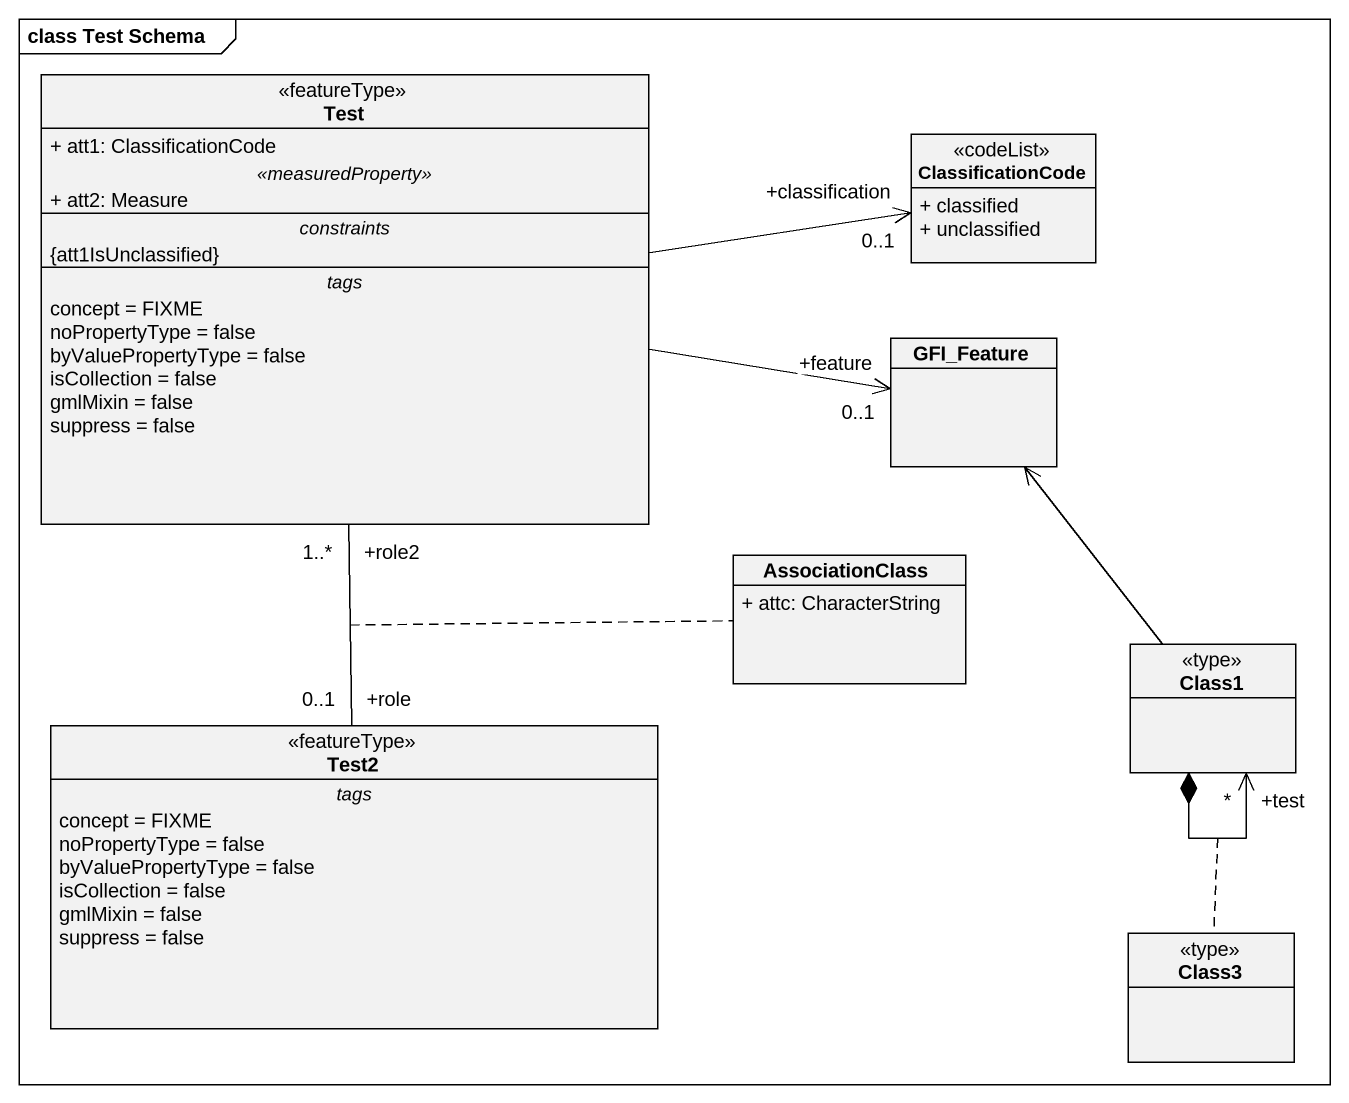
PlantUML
@startuml
mainframe class Test Schema
hide circle
hide empty members
skinparam classAttributeIconSize 0
class Test <<featureType>> {
  + att1: ClassificationCode
  .. <<measuredProperty>> ..
  + att2: Measure
  -- constraints --
  {att1IsUnclassified}
  -- tags --
  concept = FIXME
  noPropertyType = false
  byValuePropertyType = false
  isCollection = false
  gmlMixin = false
  suppress = false
}
class ClassificationCode <<codeList>> {
  + classified
  + unclassified
}
class GFI_Feature
class AssociationClass {
  + attc: CharacterString
}
class Class1 <<type>>
class Test2 <<featureType>> {
  -- tags --
  concept = FIXME
  noPropertyType = false
  byValuePropertyType = false
  isCollection = false
  gmlMixin = false
  suppress = false
}
class Class3 <<type>>
Test -right-> "+classification\n0..1" ClassificationCode
Test -right-> "+feature\n0..1" GFI_Feature
Class1 -up- GFI_Feature
Class1 -up-> GFI_Feature
Class1 *--> "+test\n*" Class1
(Class1, Class1) .. Class3
Test2 "+role\n0..1" -up- "+role2\n1..*" Test
(Test2, Test) .. AssociationClass
@enduml
